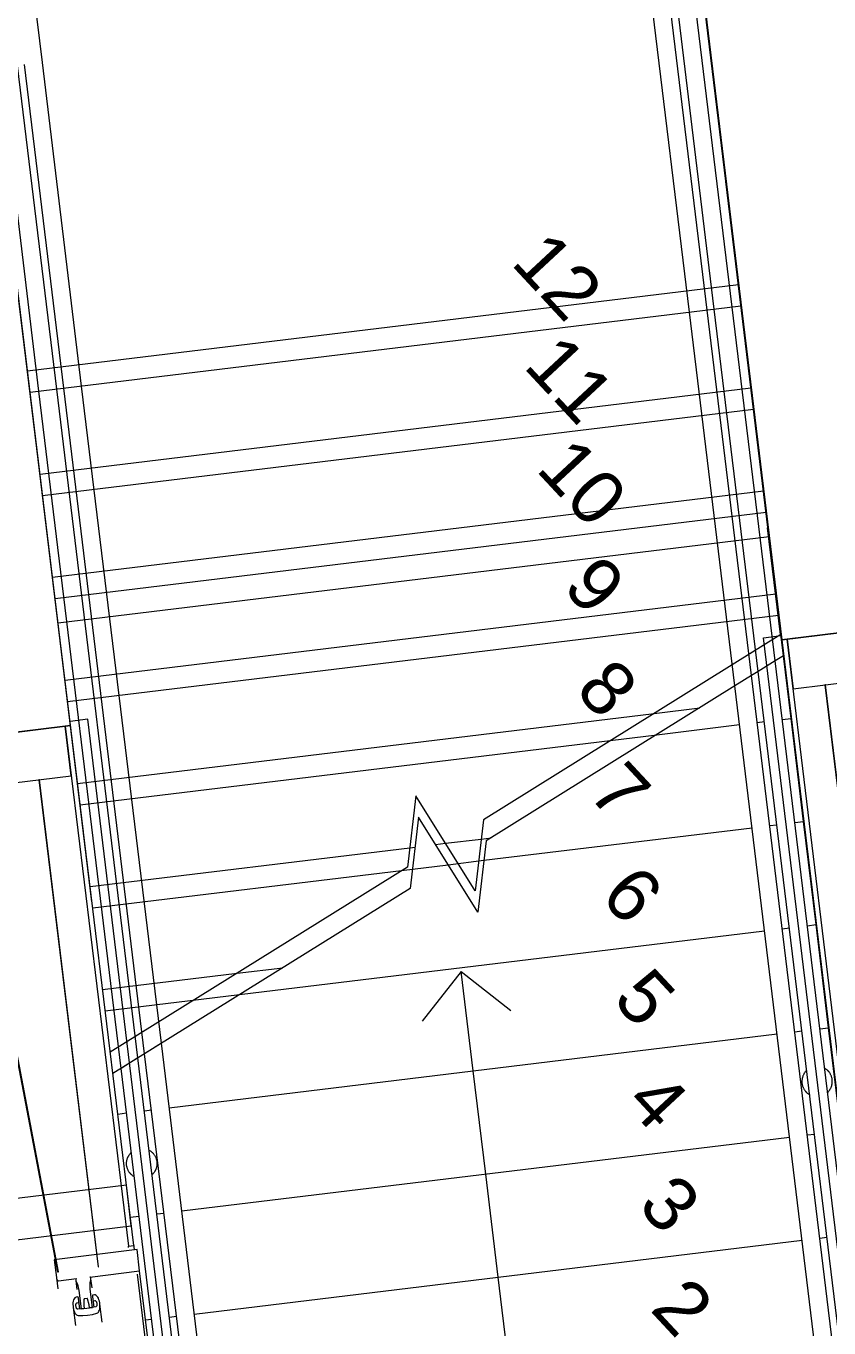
# Model space of a CAD drawing. Header units: metres. Extents: x 400403 to 400526, y 4543947 to 4544120.
# Drawn here: x 400459.057 to 400461.299, y 4544060.627 to 4544064.262 of the extents above; entities that cross this region are included whole.
import ezdxf

# ---------------------------------------------------------------- set-up
doc = ezdxf.new("R2010")
doc.units = ezdxf.units.M
doc.linetypes.add('Dash', pattern=[0.6, 0.3, -0.3])
for name, color, linetype, lineweight in [('A-FLORIDM', 7, 'Continuous', 5), ('A-FLORSTM', 7, 'Continuous', 5), ('A-SECTMBM', 7, 'Continuous', 5), ('A_HANDRAIL', 7, 'Continuous', 5), ('A_PROJECTION', 7, 'Continuous', 5), ('A_STAIR', 7, 'Continuous', 15), ('A_WALL', 7, 'Continuous', 15), ('G-PLANOTM', 7, 'Continuous', 13)]:
    doc.layers.add(name, color=color, linetype=linetype, lineweight=lineweight)
doc.layers.add('A_AREA', color=4, linetype='Dash', lineweight=60, true_color=0x00ffff)
doc.layers.add('A_RC', color=7, linetype='Continuous', lineweight=15, true_color=0x007f00)
doc.styles.add('Arial', font='Arial.ttf', dxfattribs={"height": 0.15})

# ---------------------------------------------------------------- blocks, each defined once
blk = doc.blocks.new('Railing - Baluster-2368251-PERON KAT _1_10 _-3_21_ KOTU TUĞLA DUVAR PLANI - 1_2')
at = {"layer": 'A_HANDRAIL', "color": 9, "true_color": 0xc0c0c0, "flags": 128}
for points in [[(-0.0254, 0.0341), (-0.0267, 0.033), (-0.028, 0.032), (-0.0293, 0.0308), (-0.0305, 0.0296), (-0.0316, 0.0284), (-0.0328, 0.0271), (-0.0338, 0.0257), (-0.0348, 0.0244), (-0.0358, 0.023), (-0.0367, 0.0215), (-0.0375, 0.02), (-0.0383, 0.0185), (-0.039, 0.017), (-0.0396, 0.0154), (-0.0402, 0.0138), (-0.0407, 0.0122), (-0.0412, 0.0105), (-0.0416, 0.0089), (-0.0419, 0.0072), (-0.0421, 0.0055), (-0.0423, 0.0039), (-0.0424, 0.0022), (-0.0425, 0.0005), (-0.0425, -0.0012), (-0.0424, -0.0029), (-0.0422, -0.0046), (-0.042, -0.0063), (-0.0417, -0.008), (-0.0414, -0.0097), (-0.041, -0.0113), (-0.0405, -0.0129), (-0.0399, -0.0145), (-0.0393, -0.0161), (-0.0386, -0.0177), (-0.0379, -0.0192), (-0.0371, -0.0207), (-0.0362, -0.0222), (-0.0353, -0.0236), (-0.0344, -0.025), (-0.0333, -0.0264), (-0.0323, -0.0277), (-0.0311, -0.0289), (-0.0299, -0.0302), (-0.0287, -0.0313), (-0.0274, -0.0325), (-0.0261, -0.0335), (-0.025, -0.0344)], [(0.0254, -0.0341), (0.0267, -0.033), (0.028, -0.032), (0.0293, -0.0308), (0.0305, -0.0296), (0.0316, -0.0284), (0.0328, -0.0271), (0.0338, -0.0257), (0.0348, -0.0244), (0.0358, -0.023), (0.0367, -0.0215), (0.0375, -0.02), (0.0383, -0.0185), (0.039, -0.017), (0.0396, -0.0154), (0.0402, -0.0138), (0.0407, -0.0122), (0.0412, -0.0105), (0.0416, -0.0089), (0.0419, -0.0072), (0.0421, -0.0055), (0.0423, -0.0039), (0.0424, -0.0022), (0.0425, -0.0005), (0.0425, 0.0012), (0.0424, 0.0029), (0.0422, 0.0046), (0.042, 0.0063), (0.0417, 0.008), (0.0414, 0.0097), (0.041, 0.0113), (0.0405, 0.0129), (0.0399, 0.0145), (0.0393, 0.0161), (0.0386, 0.0177), (0.0379, 0.0192), (0.0371, 0.0207), (0.0362, 0.0222), (0.0353, 0.0236), (0.0344, 0.025), (0.0333, 0.0264), (0.0323, 0.0277), (0.0311, 0.0289), (0.0299, 0.0302), (0.0287, 0.0313), (0.0274, 0.0325), (0.0261, 0.0335), (0.025, 0.0344)]]:
    blk.add_lwpolyline(points, dxfattribs=at)
at = {"layer": 'A_HANDRAIL', "color": 9, "true_color": 0xc0c0c0}
for start, end in [(139.6378, 150), (127.2319, 129.319), (50.681, 52.7681), (30, 40.3622), (210, 220.3622), (230.681, 232.7681), (307.2319, 309.319), (319.6378, 330)]:
    blk.add_arc((0, 0), 0.0425, start, end, dxfattribs=at)
blk = doc.blocks.new('Railing - Railing-2368234-PERON KAT _1_10 _-3_21_ KOTU TUĞLA DUVAR PLANI - 1_2')
at = {"layer": 'A_HANDRAIL', "color": 9, "true_color": 0xc0c0c0}
for p, q in [((64.457, 26.5914), (64.4465, 26.5373)), ((66.2061, 25.3206), (64.457, 26.5914)), ((66.1767, 25.2802), (64.4465, 26.5373))]:
    blk.add_line(p, q, dxfattribs=at)
at = {"layer": 'A_PROJECTION', "color": 9, "true_color": 0xc0c0c0}
for p, q in [((63.6253, 27.1957), (62.8891, 27.7305)), ((63.5959, 27.1552), (62.8597, 27.6901)), ((64.457, 26.5914), (63.6253, 27.1957)), ((64.4465, 26.5373), (63.5959, 27.1552))]:
    blk.add_line(p, q, dxfattribs=at)
at = {"rotation": 233.9999999999998}
blk.add_blockref('Railing - Baluster-2368251-PERON KAT _1_10 _-3_21_ KOTU TUĞLA DUVAR PLANI - 1_2', (65.4114, 25.9536), dxfattribs=at)
blk = doc.blocks.new('Railing - Railing-2368238-PERON KAT _1_10 _-3_21_ KOTU TUĞLA DUVAR PLANI - 1_2')
at = {"layer": 'A_HANDRAIL', "color": 9, "true_color": 0xc0c0c0}
for p, q in [((64.0864, 24.6852), (64.0759, 24.631)), ((65.1716, 23.8968), (64.0864, 24.6852)), ((65.1422, 23.8563), (64.0759, 24.631))]:
    blk.add_line(p, q, dxfattribs=at)
at = {"layer": 'A_PROJECTION', "color": 9, "true_color": 0xc0c0c0}
for p, q in [((61.8546, 26.3067), (59.0392, 28.3522)), ((62.5908, 25.7718), (61.8546, 26.3067)), ((62.5614, 25.7313), (61.8252, 26.2662)), ((64.0864, 24.6852), (62.5908, 25.7718)), ((64.0759, 24.631), (62.5614, 25.7313))]:
    blk.add_line(p, q, dxfattribs=at)
at = {"extrusion": (0, 0, -1), "zscale": -1, "rotation": 126.0000000000003}
blk.add_blockref('Railing - Baluster-2368251-PERON KAT _1_10 _-3_21_ KOTU TUĞLA DUVAR PLANI - 1_2', (-64.2946, 24.4165), dxfattribs=at)
blk = doc.blocks.new('Top Rail Type - Top Rail_Internal_-V4-PERON KAT _1_10 _-3_21_ KOTU TUĞLA DUVAR PLANI - 1_2')
at = {"layer": 'A_HANDRAIL', "color": 9, "true_color": 0xc0c0c0}
for p, q in [((64.4717, 26.6672), (64.4612, 26.6131)), ((66.2472, 25.3773), (64.4717, 26.6672)), ((66.2178, 25.3368), (64.4612, 26.6131))]:
    blk.add_line(p, q, dxfattribs=at)
at = {"layer": 'A_PROJECTION', "color": 9, "true_color": 0xc0c0c0}
for p, q in [((63.6665, 27.2523), (62.9303, 27.7872)), ((63.6371, 27.2118), (62.9009, 27.7467)), ((64.4717, 26.6672), (63.6665, 27.2523)), ((64.4612, 26.6131), (63.6371, 27.2118))]:
    blk.add_line(p, q, dxfattribs=at)
blk = doc.blocks.new('Top Rail Type - Top Rail_Internal_-V5-PERON KAT _1_10 _-3_21_ KOTU TUĞLA DUVAR PLANI - 1_2')
at = {"layer": 'A_HANDRAIL', "color": 9, "true_color": 0xc0c0c0}
for p, q in [((64.0717, 24.6093), (64.0612, 24.5552)), ((65.1304, 23.8401), (64.0717, 24.6093)), ((65.1011, 23.7997), (64.0612, 24.5552))]:
    blk.add_line(p, q, dxfattribs=at)
at = {"layer": 'A_PROJECTION', "color": 9, "true_color": 0xc0c0c0}
for p, q in [((62.5497, 25.7152), (61.8135, 26.25)), ((62.5203, 25.6747), (61.7841, 26.2096)), ((64.0717, 24.6093), (62.5497, 25.7152)), ((64.0612, 24.5552), (62.5203, 25.6747))]:
    blk.add_line(p, q, dxfattribs=at)
blk = doc.blocks.new('D1010-30_Escalator - H_6120-V17-PERON KAT _1_10 _-3_21_ KOTU TUĞLA DUVAR PLANI - 1_2')
at = {"layer": 'G-PLANOTM'}
for p, q in [((-1.16, -8.5651), (-1.16, -3.5551)), ((-1.16, -3.5551), (-1.11, -3.5551))]:
    blk.add_line(p, q, dxfattribs=at)
blk = doc.blocks.new('D1010-30_Escalator - H_6120-V18-PERON KAT _1_10 _-3_21_ KOTU TUĞLA DUVAR PLANI - 1_2')
at = {"layer": 'G-PLANOTM', "lineweight": 15}
for p, q in [((0.51, -3.5666), (0.51, -1.6946)), ((0.495, -3.5666), (0.2, -3.5666)), ((0.2, -3.5666), (0.51, -3.5666)), ((0.495, -3.5666), (0.495, -5.0293)), ((0.51, -3.5666), (0.495, -3.5666)), ((0.495, -3.7065), (0.495, -3.5666)), ((0.51, -5.0293), (0.51, -3.5666)), ((0.1974, -3.7065), (0.2896, -5.0766)), ((0.2, -3.7065), (0.495, -3.7065)), ((0.2929, -5.0766), (0.2007, -3.7065)), ((0.4055, -3.7065), (0.4039, -3.7065)), ((0.4039, -3.7065), (0.4039, -5.0766)), ((0.4055, -5.0766), (0.4055, -3.7065)), ((0.51, -4.8595), (-1.11, -4.8595)), ((0.51, -4.9741), (0.51, -4.8595)), ((-1.11, -4.9741), (0.51, -4.9741)), ((0.5179, -5.0416), (0.2849, -5.0416)), ((0.2849, -5.0416), (0.2849, -5.0916)), ((0.495, -5.0293), (0.51, -5.0293)), ((0.5179, -5.1016), (0.5179, -5.0416)), ((0.2896, -5.0766), (0.2929, -5.0766)), ((0.4039, -5.0766), (0.4055, -5.0766)), ((0.2899, -5.1016), (0.3402, -5.1016)), ((0.3778, -5.1016), (0.5179, -5.1016)), ((0.3375, -5.1526), (0.3336, -5.1526)), ((0.3394, -5.1647), (0.3394, -5.1565)), ((0.343, -5.1356), (0.343, -5.1866)), ((0.3538, -5.1616), (0.3512, -5.1786)), ((0.3635, -5.1606), (0.3545, -5.1606)), ((0.3667, -5.1786), (0.3641, -5.1616)), ((0.375, -5.1866), (0.375, -5.1356)), ((0.3785, -5.1565), (0.3785, -5.1647)), ((0.3844, -5.1526), (0.3805, -5.1526)), ((0.3215, -5.1768), (0.3215, -5.1804)), ((0.334, -5.1686), (0.3375, -5.1686)), ((0.3512, -5.1866), (0.334, -5.1866)), ((0.343, -5.1866), (0.375, -5.1866)), ((0.3512, -5.1786), (0.3512, -5.1866)), ((0.3667, -5.1866), (0.3667, -5.1786)), ((0.384, -5.1866), (0.3667, -5.1866)), ((0.3805, -5.1686), (0.384, -5.1686)), ((0.3965, -5.1804), (0.3965, -5.1768))]:
    blk.add_line(p, q, dxfattribs=at)
at = {"layer": 'G-PLANOTM'}
for p, q in [((0.56, -3.5551), (0.51, -3.5551)), ((0.56, -8.5651), (0.56, -3.5551)), ((0.495, -5.0329), (0.495, -5.0293)), ((0.51, -5.0293), (0.51, -5.0329)), ((0.51, -5.0329), (0.51, -5.0416)), ((0.2849, -5.0916), (0.2849, -5.1232)), ((0.3377, -5.1066), (0.3377, -5.1321)), ((0.3803, -5.1321), (0.3803, -5.1066)), ((0.51, -5.1098), (0.51, -8.5251)), ((0.5179, -5.2845), (0.5179, -5.1016)), ((0.3215, -5.1804), (0.3215, -5.2308)), ((0.3394, -5.1866), (0.3394, -5.1647)), ((0.3785, -5.1647), (0.3785, -5.1866)), ((0.3965, -5.2308), (0.3965, -5.1804))]:
    blk.add_line(p, q, dxfattribs=at)
at = {"layer": 'G-PLANOTM', "lineweight": 15, "flags": 128}
for points in [[(0.2849, -5.0916), (0.285, -5.0936), (0.2853, -5.0954), (0.2858, -5.0972), (0.2864, -5.0987), (0.2871, -5.0999), (0.288, -5.1009), (0.2889, -5.1014), (0.2899, -5.1016)], [(0.3402, -5.1016), (0.3397, -5.1017), (0.3393, -5.102), (0.3388, -5.1025), (0.3384, -5.1031), (0.3381, -5.1038), (0.3379, -5.1047), (0.3378, -5.1056), (0.3377, -5.1066)], [(0.3377, -5.1066), (0.3378, -5.1078), (0.338, -5.1089), (0.3383, -5.1098)], [(0.3383, -5.1098), (0.3409, -5.1176), (0.3425, -5.1264), (0.343, -5.1356)], [(0.375, -5.1356), (0.3756, -5.1264), (0.3771, -5.1176), (0.3797, -5.1098)], [(0.3803, -5.1066), (0.3803, -5.1056), (0.3801, -5.1047), (0.3799, -5.1038), (0.3796, -5.1031), (0.3792, -5.1025), (0.3788, -5.102), (0.3783, -5.1017), (0.3778, -5.1016)], [(0.3797, -5.1098), (0.38, -5.1089), (0.3802, -5.1078), (0.3803, -5.1066)], [(0.3336, -5.1526), (0.3312, -5.1531), (0.329, -5.1545), (0.3269, -5.1567), (0.325, -5.1597), (0.3235, -5.1634), (0.3224, -5.1676), (0.3217, -5.1721), (0.3215, -5.1768)], [(0.3394, -5.1565), (0.3394, -5.1557), (0.3393, -5.155), (0.3391, -5.1543), (0.3389, -5.1538), (0.3386, -5.1533), (0.3383, -5.1529), (0.3379, -5.1527), (0.3375, -5.1526)], [(0.3545, -5.1606), (0.3544, -5.1606), (0.3542, -5.1607), (0.3541, -5.1608), (0.354, -5.161), (0.354, -5.1611), (0.3539, -5.1613), (0.3538, -5.1616)], [(0.3641, -5.1616), (0.3641, -5.1613), (0.364, -5.1611), (0.3639, -5.161), (0.3638, -5.1608), (0.3637, -5.1607), (0.3636, -5.1606), (0.3635, -5.1606)], [(0.3805, -5.1526), (0.3801, -5.1527), (0.3797, -5.1529), (0.3794, -5.1533), (0.3791, -5.1538), (0.3788, -5.1543), (0.3787, -5.155), (0.3786, -5.1557), (0.3785, -5.1565)], [(0.3965, -5.1768), (0.3963, -5.1721), (0.3956, -5.1676), (0.3944, -5.1634), (0.3929, -5.1597), (0.3911, -5.1567), (0.389, -5.1545), (0.3867, -5.1531), (0.3844, -5.1526)], [(0.3215, -5.1804), (0.3217, -5.1848), (0.3223, -5.189), (0.3233, -5.193), (0.3246, -5.1966), (0.3263, -5.1995), (0.3282, -5.2019), (0.3302, -5.2035), (0.3324, -5.2043)], [(0.3295, -5.1776), (0.3296, -5.1759), (0.3298, -5.1742), (0.3302, -5.1726), (0.3308, -5.1713), (0.3315, -5.1701), (0.3323, -5.1693), (0.3331, -5.1688), (0.334, -5.1686)], [(0.334, -5.1866), (0.3331, -5.1864), (0.3323, -5.1859), (0.3315, -5.1851), (0.3308, -5.184), (0.3302, -5.1826), (0.3298, -5.1811), (0.3296, -5.1794), (0.3295, -5.1776)], [(0.3375, -5.1686), (0.3379, -5.1685), (0.3382, -5.1683), (0.3386, -5.168), (0.3389, -5.1675), (0.3391, -5.1669), (0.3393, -5.1662), (0.3394, -5.1655), (0.3394, -5.1647)], [(0.3785, -5.1647), (0.3786, -5.1655), (0.3787, -5.1662), (0.3788, -5.1669), (0.3791, -5.1675), (0.3794, -5.168), (0.3797, -5.1683), (0.3801, -5.1685), (0.3805, -5.1686)], [(0.384, -5.1686), (0.3849, -5.1688), (0.3857, -5.1693), (0.3865, -5.1701), (0.3872, -5.1713), (0.3877, -5.1726), (0.3881, -5.1742), (0.3884, -5.1759), (0.3885, -5.1776)], [(0.3885, -5.1776), (0.3884, -5.1794), (0.3881, -5.1811), (0.3877, -5.1826), (0.3872, -5.184), (0.3865, -5.1851), (0.3857, -5.1859), (0.3849, -5.1864), (0.384, -5.1866)], [(0.3855, -5.2043), (0.3877, -5.2035), (0.3898, -5.2019), (0.3917, -5.1995), (0.3933, -5.1966), (0.3947, -5.193), (0.3957, -5.189), (0.3963, -5.1848), (0.3965, -5.1804)], [(0.3324, -5.2043), (0.3457, -5.206), (0.359, -5.2066)], [(0.359, -5.2066), (0.3723, -5.206), (0.3855, -5.2043)]]:
    blk.add_lwpolyline(points, dxfattribs=at)
blk = doc.blocks.new('M09-PRT-S24-ZZ-M3-ARC-01_rvt-1-PERON KAT _1_10 _-3_21_ KOTU TUĞLA DUVAR PLANI - 1_2')
at = {"layer": 'A-SECTMBM', "color": 9, "true_color": 0xc0c0c0}
for p, q in [((63.4465, 27.443), (62.7103, 27.9779)), ((64.477, 26.6943), (63.4465, 27.443)), ((62.5056, 25.6545), (63.6812, 27.2725)), ((62.5056, 25.6545), (63.6812, 27.2725)), ((62.7402, 25.484), (63.9158, 27.1021)), ((62.7402, 25.484), (63.9158, 27.1021)), ((62.9748, 25.3136), (64.1504, 26.9316)), ((62.9748, 25.3136), (64.1504, 26.9316)), ((63.2094, 25.1431), (64.385, 26.7611)), ((63.2094, 25.1431), (64.385, 26.7611)), ((63.4441, 24.9727), (64.3974, 26.2848)), ((63.4441, 24.9727), (64.3974, 26.2848)), ((63.6649, 24.8122), (62.271, 25.8249)), ((64.2665, 25.6112), (64.3255, 25.6925)), ((64.2665, 25.6112), (64.3255, 25.6925)), ((63.6787, 24.8022), (64.2074, 25.5299)), ((63.6787, 24.8022), (64.2074, 25.5299)), ((63.9133, 24.6317), (64.1355, 24.9376)), ((63.9133, 24.6317), (64.1355, 24.9376))]:
    blk.add_line(p, q, dxfattribs=at)
at = {"layer": 'A_AREA', "lineweight": 25}
blk.add_line((64.4285, 26.7296), (64.0665, 26.9925), dxfattribs=at)
at = {"layer": 'A_STAIR', "color": 9, "lineweight": 5, "true_color": 0xc0c0c0}
for p, q in [((64.477, 26.6943), (64.4717, 26.6672)), ((64.6196, 26.5907), (64.477, 26.6943)), ((64.4612, 26.6131), (64.457, 26.5914)), ((64.6049, 26.5705), (64.6196, 26.5907)), ((64.6049, 26.5705), (64.6196, 26.5907)), ((64.8542, 26.4202), (64.6196, 26.5907)), ((64.4465, 26.5373), (64.2903, 25.7339)), ((64.5638, 26.5138), (64.5755, 26.53)), ((64.5638, 26.5138), (64.5755, 26.53)), ((64.3974, 26.2848), (64.5344, 26.4734)), ((64.3974, 26.2848), (64.5344, 26.4734)), ((64.8395, 26.4), (64.8542, 26.4202)), ((64.8395, 26.4), (64.8542, 26.4202)), ((65.0889, 26.2498), (64.8542, 26.4202)), ((64.7984, 26.3434), (64.8102, 26.3596)), ((64.7984, 26.3434), (64.8102, 26.3596)), ((64.3255, 25.6925), (64.769, 26.3029)), ((64.3255, 25.6925), (64.769, 26.3029)), ((65.0742, 26.2295), (65.0889, 26.2498)), ((65.0742, 26.2295), (65.0889, 26.2498)), ((65.3235, 26.0793), (65.0889, 26.2498)), ((65.033, 26.1729), (65.0448, 26.1891)), ((65.033, 26.1729), (65.0448, 26.1891)), ((64.1355, 24.9376), (65.0036, 26.1325)), ((64.1355, 24.9376), (65.0036, 26.1325)), ((65.3088, 26.0591), (65.3235, 26.0793)), ((65.3088, 26.0591), (65.3235, 26.0793)), ((65.5581, 25.9089), (65.3235, 26.0793)), ((65.2676, 26.0025), (65.2794, 26.0186)), ((65.2676, 26.0025), (65.2794, 26.0186)), ((64.2331, 24.5786), (65.2382, 25.962)), ((64.2331, 24.5786), (65.2382, 25.962)), ((65.5022, 25.832), (65.514, 25.8482)), ((65.5022, 25.832), (65.514, 25.8482)), ((64.4677, 24.4081), (65.4729, 25.7916)), ((64.4677, 24.4081), (65.4729, 25.7916)), ((64.2903, 25.7339), (64.4198, 25.5814)), ((65.7369, 25.6615), (65.7486, 25.6777)), ((65.7369, 25.6615), (65.7486, 25.6777)), ((64.1131, 25.641), (64.2426, 25.4885)), ((64.4198, 25.5814), (64.1131, 25.641)), ((64.2074, 25.5299), (64.2665, 25.6112)), ((64.2074, 25.5299), (64.2665, 25.6112)), ((64.7024, 24.2377), (65.7075, 25.6211)), ((64.7024, 24.2377), (65.7075, 25.6211)), ((64.2426, 25.4885), (64.0559, 24.5281)), ((64.192, 24.522), (64.2037, 24.5381)), ((64.192, 24.522), (64.2037, 24.5381)), ((64.1479, 24.4613), (64.1626, 24.4815)), ((64.1479, 24.4613), (64.1626, 24.4815)), ((64.4266, 24.3515), (64.4384, 24.3677)), ((64.4266, 24.3515), (64.4384, 24.3677)), ((64.3825, 24.2908), (64.3972, 24.3111)), ((64.3825, 24.2908), (64.3972, 24.3111)), ((64.6612, 24.181), (64.673, 24.1972)), ((64.6612, 24.181), (64.673, 24.1972)), ((64.6218, 24.1268), (64.6318, 24.1406)), ((64.6218, 24.1268), (64.6318, 24.1406))]:
    blk.add_line(p, q, dxfattribs=at)
at = {"layer": 'A_WALL', "lineweight": 18}
for p, q in [((62.9265, 27.8214), (64.4409, 26.7211)), ((64.4409, 26.7211), (64.6231, 26.9719)), ((64.6231, 26.9719), (64.4498, 26.7332)), ((64.5629, 26.651), (64.7363, 26.8896)), ((64.4498, 26.7332), (64.4409, 26.7211)), ((64.4409, 26.7211), (65.6243, 25.8613)), ((64.4498, 26.7332), (64.5629, 26.651)), ((65.6331, 25.8735), (64.4498, 26.7332)), ((64.6165, 26.7247), (64.6156, 26.7234)), ((64.6156, 26.7234), (65.724, 25.9181)), ((65.7249, 25.9194), (64.6165, 26.7247))]:
    blk.add_line(p, q, dxfattribs=at)
at = {"lineweight": 15, "rotation": 53.99999999999949}
for name, p in [('D1010-30_Escalator - H_6120-V17-PERON KAT _1_10 _-3_21_ KOTU TUĞLA DUVAR PLANI - 1_2', (62.2079, 29.7155)), ('D1010-30_Escalator - H_6120-V18-PERON KAT _1_10 _-3_21_ KOTU TUĞLA DUVAR PLANI - 1_2', (60.0786, 26.7874))]:
    blk.add_blockref(name, p, dxfattribs=at)
at = {"lineweight": 15}
for name in ['Top Rail Type - Top Rail_Internal_-V4-PERON KAT _1_10 _-3_21_ KOTU TUĞLA DUVAR PLANI - 1_2', 'Railing - Railing-2368234-PERON KAT _1_10 _-3_21_ KOTU TUĞLA DUVAR PLANI - 1_2', 'Railing - Railing-2368238-PERON KAT _1_10 _-3_21_ KOTU TUĞLA DUVAR PLANI - 1_2', 'Top Rail Type - Top Rail_Internal_-V5-PERON KAT _1_10 _-3_21_ KOTU TUĞLA DUVAR PLANI - 1_2']:
    blk.add_blockref(name, (0, 0), dxfattribs=at)
blk = doc.blocks.new('A4020_SUB_STR_FND_500_8 - A4020_SUB_STR_FND_500_8-820028-PERON KAT _1_10 _-3_21_ KOTU TUĞLA DUVAR PLANI - 1_2')
at = {"layer": 'A_RC', "color": 7}
blk.add_line((64.2069, 26.8911), (63.0311, 25.2727), dxfattribs=at)
blk = doc.blocks.new('M09-PRT-S24-ZZ-M3-STR-01_rvt-1-PERON KAT _1_10 _-3_21_ KOTU TUĞLA DUVAR PLANI - 1_2')
at = {"layer": 'A-SECTMBM', "color": 9, "true_color": 0xc0c0c0}
for p, q in [((63.3976, 27.4785), (62.6618, 28.0131)), ((64.4285, 26.7296), (63.398, 27.4782)), ((62.4571, 25.6898), (63.6326, 27.3078)), ((62.4571, 25.6898), (63.6326, 27.3078)), ((62.6917, 25.5193), (63.8672, 27.1373)), ((62.6917, 25.5193), (63.8672, 27.1373)), ((62.9263, 25.3488), (64.1019, 26.9669)), ((62.9263, 25.3488), (64.1019, 26.9669)), ((63.1609, 25.1784), (64.3365, 26.7964)), ((63.1609, 25.1784), (64.3365, 26.7964)), ((63.3955, 25.0079), (64.3488, 26.3201)), ((63.3955, 25.0079), (64.3488, 26.3201)), ((63.5059, 24.9277), (62.2224, 25.8602)), ((64.2179, 25.6465), (64.277, 25.7277)), ((64.2179, 25.6465), (64.277, 25.7277)), ((63.6301, 24.8375), (64.1589, 25.5652)), ((63.6301, 24.8375), (64.1589, 25.5652)), ((63.8647, 24.667), (64.087, 24.9729)), ((63.8647, 24.667), (64.087, 24.9729))]:
    blk.add_line(p, q, dxfattribs=at)
at = {"layer": 'A_STAIR', "color": 9, "lineweight": 5, "true_color": 0xc0c0c0}
for p, q in [((64.4285, 26.7296), (64.2418, 25.7692)), ((64.477, 26.6943), (64.4285, 26.7296)), ((64.3488, 26.3201), (64.4245, 26.4242)), ((64.3488, 26.3201), (64.4245, 26.4242)), ((64.2418, 25.7692), (64.3713, 25.6167)), ((64.277, 25.7277), (64.2935, 25.7506)), ((64.277, 25.7277), (64.2935, 25.7506)), ((64.0645, 25.6763), (64.1941, 25.5238)), ((64.3713, 25.6167), (64.0645, 25.6763)), ((64.2015, 25.6238), (64.2179, 25.6465)), ((64.2015, 25.6238), (64.2179, 25.6465)), ((64.1589, 25.5652), (64.1674, 25.577)), ((64.1589, 25.5652), (64.1674, 25.577)), ((64.1941, 25.5238), (64.0074, 24.5634)), ((64.087, 24.9729), (64.1626, 25.077)), ((64.087, 24.9729), (64.1626, 25.077))]:
    blk.add_line(p, q, dxfattribs=at)
at = {"lineweight": 15}
blk.add_blockref('A4020_SUB_STR_FND_500_8 - A4020_SUB_STR_FND_500_8-820028-PERON KAT _1_10 _-3_21_ KOTU TUĞLA DUVAR PLANI - 1_2', (0, 0), dxfattribs=at)
blk = doc.blocks.new('Railing - Baluster-V1-PERON KAT _1_10 _-3_21_ KOTU TUĞLA DUVAR PLANI - 2_2')
at = {"layer": 'A_HANDRAIL', "color": 9, "lineweight": 5, "true_color": 0xc0c0c0, "flags": 128}
for points in [[(-0.0254, 0.0341), (-0.0267, 0.033), (-0.028, 0.032), (-0.0293, 0.0308), (-0.0305, 0.0296), (-0.0316, 0.0284), (-0.0328, 0.0271), (-0.0338, 0.0257), (-0.0348, 0.0244), (-0.0358, 0.023), (-0.0367, 0.0215), (-0.0375, 0.02), (-0.0383, 0.0185), (-0.039, 0.017), (-0.0396, 0.0154), (-0.0402, 0.0138), (-0.0407, 0.0122), (-0.0412, 0.0105), (-0.0416, 0.0089), (-0.0419, 0.0072), (-0.0421, 0.0055), (-0.0423, 0.0039), (-0.0424, 0.0022), (-0.0425, 0.0005), (-0.0425, -0.0012), (-0.0424, -0.0029), (-0.0422, -0.0046), (-0.042, -0.0063), (-0.0417, -0.008), (-0.0414, -0.0097), (-0.041, -0.0113), (-0.0405, -0.0129), (-0.0399, -0.0145), (-0.0393, -0.0161), (-0.0386, -0.0177), (-0.0379, -0.0192), (-0.0371, -0.0207), (-0.0362, -0.0222), (-0.0353, -0.0236), (-0.0344, -0.025), (-0.0333, -0.0264), (-0.0323, -0.0277), (-0.0311, -0.0289), (-0.0299, -0.0302), (-0.0287, -0.0313), (-0.0274, -0.0325), (-0.0261, -0.0335), (-0.025, -0.0344)], [(0.0254, -0.0341), (0.0267, -0.033), (0.028, -0.032), (0.0293, -0.0308), (0.0305, -0.0296), (0.0316, -0.0284), (0.0328, -0.0271), (0.0338, -0.0257), (0.0348, -0.0244), (0.0358, -0.023), (0.0367, -0.0215), (0.0375, -0.02), (0.0383, -0.0185), (0.039, -0.017), (0.0396, -0.0154), (0.0402, -0.0138), (0.0407, -0.0122), (0.0412, -0.0105), (0.0416, -0.0089), (0.0419, -0.0072), (0.0421, -0.0055), (0.0423, -0.0039), (0.0424, -0.0022), (0.0425, -0.0005), (0.0425, 0.0012), (0.0424, 0.0029), (0.0422, 0.0046), (0.042, 0.0063), (0.0417, 0.008), (0.0414, 0.0097), (0.041, 0.0113), (0.0405, 0.0129), (0.0399, 0.0145), (0.0393, 0.0161), (0.0386, 0.0177), (0.0379, 0.0192), (0.0371, 0.0207), (0.0362, 0.0222), (0.0353, 0.0236), (0.0344, 0.025), (0.0333, 0.0264), (0.0323, 0.0277), (0.0311, 0.0289), (0.0299, 0.0302), (0.0287, 0.0313), (0.0274, 0.0325), (0.0261, 0.0335), (0.025, 0.0344)]]:
    blk.add_lwpolyline(points, dxfattribs=at)
at = {"layer": 'A_HANDRAIL', "color": 9, "lineweight": 5, "true_color": 0xc0c0c0}
for start, end in [(139.6378, 150), (127.2319, 128.9412), (50.681, 52.7681), (30, 40.3622), (210, 220.3622), (230.681, 232.7681), (307.2319, 309.319), (319.6378, 330)]:
    blk.add_arc((0, 0), 0.0425, start, end, dxfattribs=at)
blk = doc.blocks.new('Railing - Railing-2368234-PERON KAT _1_10 _-3_21_ KOTU TUĞLA DUVAR PLANI - 2_2')
at = {"layer": 'A_HANDRAIL', "color": 9, "lineweight": 5, "true_color": 0xc0c0c0}
for p, q in [((64.457, 26.5914), (64.4465, 26.5373)), ((66.2061, 25.3206), (64.457, 26.5914)), ((66.1767, 25.2802), (64.4465, 26.5373))]:
    blk.add_line(p, q, dxfattribs=at)
at = {"layer": 'A_PROJECTION', "color": 9, "true_color": 0xc0c0c0}
for p, q in [((63.6253, 27.1957), (62.8891, 27.7305)), ((63.5959, 27.1552), (62.8597, 27.6901)), ((64.457, 26.5914), (63.6253, 27.1957)), ((64.4465, 26.5373), (63.5959, 27.1552))]:
    blk.add_line(p, q, dxfattribs=at)
at = {"rotation": 233.9999999999998}
blk.add_blockref('Railing - Baluster-V1-PERON KAT _1_10 _-3_21_ KOTU TUĞLA DUVAR PLANI - 2_2', (65.4114, 25.9536), dxfattribs=at)
blk = doc.blocks.new('Railing - Baluster-2368251-PERON KAT _1_10 _-3_21_ KOTU TUĞLA DUVAR PLANI - 2_2')
at = {"layer": 'A_HANDRAIL', "color": 9, "lineweight": 5, "true_color": 0xc0c0c0, "flags": 128}
for points in [[(-0.0254, 0.0341), (-0.0267, 0.033), (-0.028, 0.032), (-0.0293, 0.0308), (-0.0305, 0.0296), (-0.0316, 0.0284), (-0.0328, 0.0271), (-0.0338, 0.0257), (-0.0348, 0.0244), (-0.0358, 0.023), (-0.0367, 0.0215), (-0.0375, 0.02), (-0.0383, 0.0185), (-0.039, 0.017), (-0.0396, 0.0154), (-0.0402, 0.0138), (-0.0407, 0.0122), (-0.0412, 0.0105), (-0.0416, 0.0089), (-0.0419, 0.0072), (-0.0421, 0.0055), (-0.0423, 0.0039), (-0.0424, 0.0022), (-0.0425, 0.0005), (-0.0425, -0.0012), (-0.0424, -0.0029), (-0.0422, -0.0046), (-0.042, -0.0063), (-0.0417, -0.008), (-0.0414, -0.0097), (-0.041, -0.0113), (-0.0405, -0.0129), (-0.0399, -0.0145), (-0.0393, -0.0161), (-0.0386, -0.0177), (-0.0379, -0.0192), (-0.0371, -0.0207), (-0.0362, -0.0222), (-0.0353, -0.0236), (-0.0344, -0.025), (-0.0333, -0.0264), (-0.0323, -0.0277), (-0.0311, -0.0289), (-0.0299, -0.0302), (-0.0287, -0.0313), (-0.0274, -0.0325), (-0.0261, -0.0335), (-0.025, -0.0344)], [(0.0254, -0.0341), (0.0267, -0.033), (0.028, -0.032), (0.0293, -0.0308), (0.0305, -0.0296), (0.0316, -0.0284), (0.0328, -0.0271), (0.0338, -0.0257), (0.0348, -0.0244), (0.0358, -0.023), (0.0367, -0.0215), (0.0375, -0.02), (0.0383, -0.0185), (0.039, -0.017), (0.0396, -0.0154), (0.0402, -0.0138), (0.0407, -0.0122), (0.0412, -0.0105), (0.0416, -0.0089), (0.0419, -0.0072), (0.0421, -0.0055), (0.0423, -0.0039), (0.0424, -0.0022), (0.0425, -0.0005), (0.0425, 0.0012), (0.0424, 0.0029), (0.0422, 0.0046), (0.042, 0.0063), (0.0417, 0.008), (0.0414, 0.0097), (0.041, 0.0113), (0.0405, 0.0129), (0.0399, 0.0145), (0.0393, 0.0161), (0.0386, 0.0177), (0.0379, 0.0192), (0.0371, 0.0207), (0.0362, 0.0222), (0.0353, 0.0236), (0.0344, 0.025), (0.0333, 0.0264), (0.0323, 0.0277), (0.0311, 0.0289), (0.0299, 0.0302), (0.0287, 0.0313), (0.0274, 0.0325), (0.0261, 0.0335), (0.025, 0.0344)]]:
    blk.add_lwpolyline(points, dxfattribs=at)
at = {"layer": 'A_HANDRAIL', "color": 9, "lineweight": 5, "true_color": 0xc0c0c0}
for start, end in [(139.6378, 150), (127.2319, 129.319), (50.681, 52.7681), (30, 40.3622), (210, 220.3622), (230.681, 232.7681), (307.2319, 309.319), (319.6378, 330)]:
    blk.add_arc((0, 0), 0.0425, start, end, dxfattribs=at)
blk = doc.blocks.new('Railing - Railing-2368238-PERON KAT _1_10 _-3_21_ KOTU TUĞLA DUVAR PLANI - 2_2')
at = {"layer": 'A_HANDRAIL', "color": 9, "lineweight": 5, "true_color": 0xc0c0c0}
for p, q in [((64.0864, 24.6852), (64.0759, 24.631)), ((65.1716, 23.8968), (64.0864, 24.6852)), ((65.1422, 23.8563), (64.0759, 24.631))]:
    blk.add_line(p, q, dxfattribs=at)
at = {"layer": 'A_PROJECTION', "color": 9, "true_color": 0xc0c0c0}
for p, q in [((61.8546, 26.3067), (61.1567, 26.8137)), ((62.5908, 25.7718), (61.8546, 26.3067)), ((62.5614, 25.7313), (61.8252, 26.2662)), ((64.0864, 24.6852), (62.5908, 25.7718)), ((64.0759, 24.631), (62.5614, 25.7313))]:
    blk.add_line(p, q, dxfattribs=at)
at = {"extrusion": (0, 0, -1), "zscale": -1, "rotation": 126.0000000000003}
blk.add_blockref('Railing - Baluster-2368251-PERON KAT _1_10 _-3_21_ KOTU TUĞLA DUVAR PLANI - 2_2', (-64.2946, 24.4165), dxfattribs=at)
blk = doc.blocks.new('Top Rail Type - Top Rail_Internal_-V4-PERON KAT _1_10 _-3_21_ KOTU TUĞLA DUVAR PLANI - 2_2')
at = {"layer": 'A_HANDRAIL', "color": 9, "lineweight": 5, "true_color": 0xc0c0c0}
for p, q in [((64.4717, 26.6672), (64.4612, 26.6131)), ((66.2472, 25.3773), (64.4717, 26.6672)), ((66.2178, 25.3368), (64.4612, 26.6131))]:
    blk.add_line(p, q, dxfattribs=at)
at = {"layer": 'A_PROJECTION', "color": 9, "true_color": 0xc0c0c0}
for p, q in [((63.6665, 27.2523), (62.9303, 27.7872)), ((63.6371, 27.2118), (62.9009, 27.7467)), ((64.4717, 26.6672), (63.6665, 27.2523)), ((64.4612, 26.6131), (63.6371, 27.2118))]:
    blk.add_line(p, q, dxfattribs=at)
blk = doc.blocks.new('Top Rail Type - Top Rail_Internal_-V5-PERON KAT _1_10 _-3_21_ KOTU TUĞLA DUVAR PLANI - 2_2')
at = {"layer": 'A_HANDRAIL', "color": 9, "lineweight": 5, "true_color": 0xc0c0c0}
for p, q in [((64.0717, 24.6093), (64.0612, 24.5552)), ((65.1304, 23.8401), (64.0717, 24.6093)), ((65.1011, 23.7997), (64.0612, 24.5552))]:
    blk.add_line(p, q, dxfattribs=at)
at = {"layer": 'A_PROJECTION', "color": 9, "true_color": 0xc0c0c0}
for p, q in [((62.5497, 25.7152), (61.8135, 26.25)), ((62.5203, 25.6747), (61.7841, 26.2096)), ((64.0717, 24.6093), (62.5497, 25.7152)), ((64.0612, 24.5552), (62.5203, 25.6747))]:
    blk.add_line(p, q, dxfattribs=at)
blk = doc.blocks.new('D1010-30_Escalator - H_6120-V15-PERON KAT _1_10 _-3_21_ KOTU TUĞLA DUVAR PLANI - 2_2')
at = {"layer": 'G-PLANOTM'}
for p, q in [((-1.16, -8.5651), (-1.16, -3.5551)), ((-1.16, -3.5551), (-1.11, -3.5551))]:
    blk.add_line(p, q, dxfattribs=at)
blk = doc.blocks.new('D1010-30_Escalator - H_6120-V16-PERON KAT _1_10 _-3_21_ KOTU TUĞLA DUVAR PLANI - 2_2')
at = {"layer": 'G-PLANOTM', "lineweight": 15}
for p, q in [((0.51, -3.5666), (0.51, -1.6946)), ((0.495, -3.5666), (0.2, -3.5666)), ((0.2, -3.5666), (0.51, -3.5666)), ((0.495, -3.5666), (0.495, -5.0293)), ((0.51, -3.5666), (0.495, -3.5666)), ((0.495, -3.7065), (0.495, -3.5666)), ((0.51, -5.0293), (0.51, -3.5666)), ((0.1974, -3.7065), (0.2896, -5.0766)), ((0.2, -3.7065), (0.495, -3.7065)), ((0.2929, -5.0766), (0.2007, -3.7065)), ((0.4055, -3.7065), (0.4039, -3.7065)), ((0.4039, -3.7065), (0.4039, -5.0766)), ((0.4055, -5.0766), (0.4055, -3.7065)), ((0.51, -4.8595), (-1.11, -4.8595)), ((0.51, -4.9741), (0.51, -4.8595)), ((-1.11, -4.9741), (0.51, -4.9741)), ((0.5179, -5.0416), (0.2849, -5.0416)), ((0.2849, -5.0416), (0.2849, -5.0916)), ((0.495, -5.0293), (0.51, -5.0293)), ((0.5179, -5.1016), (0.5179, -5.0416)), ((0.2896, -5.0766), (0.2929, -5.0766)), ((0.4039, -5.0766), (0.4055, -5.0766)), ((0.2899, -5.1016), (0.3402, -5.1016)), ((0.3778, -5.1016), (0.5179, -5.1016)), ((0.3375, -5.1526), (0.3336, -5.1526)), ((0.3394, -5.1647), (0.3394, -5.1565)), ((0.343, -5.1356), (0.343, -5.1866)), ((0.3538, -5.1616), (0.3512, -5.1786)), ((0.3635, -5.1606), (0.3545, -5.1606)), ((0.3667, -5.1786), (0.3641, -5.1616)), ((0.375, -5.1866), (0.375, -5.1356)), ((0.3785, -5.1565), (0.3785, -5.1647)), ((0.3844, -5.1526), (0.3805, -5.1526)), ((0.3215, -5.1768), (0.3215, -5.1804)), ((0.334, -5.1686), (0.3375, -5.1686)), ((0.3512, -5.1866), (0.334, -5.1866)), ((0.343, -5.1866), (0.375, -5.1866)), ((0.3512, -5.1786), (0.3512, -5.1866)), ((0.3667, -5.1866), (0.3667, -5.1786)), ((0.384, -5.1866), (0.3667, -5.1866)), ((0.3805, -5.1686), (0.384, -5.1686)), ((0.3965, -5.1804), (0.3965, -5.1768))]:
    blk.add_line(p, q, dxfattribs=at)
at = {"layer": 'G-PLANOTM'}
for p, q in [((0.56, -3.5551), (0.51, -3.5551)), ((0.56, -8.5651), (0.56, -3.5551)), ((0.495, -5.0329), (0.495, -5.0293)), ((0.51, -5.0293), (0.51, -5.0329)), ((0.51, -5.0329), (0.51, -5.0416)), ((0.2849, -5.0916), (0.2849, -5.1232)), ((0.3377, -5.1066), (0.3377, -5.1321)), ((0.3803, -5.1321), (0.3803, -5.1066)), ((0.51, -5.1098), (0.51, -8.5251)), ((0.5179, -5.2845), (0.5179, -5.1016)), ((0.3215, -5.1804), (0.3215, -5.2308)), ((0.3394, -5.1866), (0.3394, -5.1647)), ((0.3785, -5.1647), (0.3785, -5.1866)), ((0.3965, -5.2308), (0.3965, -5.1804))]:
    blk.add_line(p, q, dxfattribs=at)
at = {"layer": 'G-PLANOTM', "lineweight": 15, "flags": 128}
for points in [[(0.2849, -5.0916), (0.285, -5.0936), (0.2853, -5.0954), (0.2858, -5.0972), (0.2864, -5.0987), (0.2871, -5.0999), (0.288, -5.1009), (0.2889, -5.1014), (0.2899, -5.1016)], [(0.3402, -5.1016), (0.3397, -5.1017), (0.3393, -5.102), (0.3388, -5.1025), (0.3384, -5.1031), (0.3381, -5.1038), (0.3379, -5.1047), (0.3378, -5.1056), (0.3377, -5.1066)], [(0.3377, -5.1066), (0.3378, -5.1078), (0.338, -5.1089), (0.3383, -5.1098)], [(0.3383, -5.1098), (0.3409, -5.1176), (0.3425, -5.1264), (0.343, -5.1356)], [(0.375, -5.1356), (0.3756, -5.1264), (0.3771, -5.1176), (0.3797, -5.1098)], [(0.3803, -5.1066), (0.3803, -5.1056), (0.3801, -5.1047), (0.3799, -5.1038), (0.3796, -5.1031), (0.3792, -5.1025), (0.3788, -5.102), (0.3783, -5.1017), (0.3778, -5.1016)], [(0.3797, -5.1098), (0.38, -5.1089), (0.3802, -5.1078), (0.3803, -5.1066)], [(0.3336, -5.1526), (0.3312, -5.1531), (0.329, -5.1545), (0.3269, -5.1567), (0.325, -5.1597), (0.3235, -5.1634), (0.3224, -5.1676), (0.3217, -5.1721), (0.3215, -5.1768)], [(0.3394, -5.1565), (0.3394, -5.1557), (0.3393, -5.155), (0.3391, -5.1543), (0.3389, -5.1538), (0.3386, -5.1533), (0.3383, -5.1529), (0.3379, -5.1527), (0.3375, -5.1526)], [(0.3545, -5.1606), (0.3544, -5.1606), (0.3542, -5.1607), (0.3541, -5.1608), (0.354, -5.161), (0.354, -5.1611), (0.3539, -5.1613), (0.3538, -5.1616)], [(0.3641, -5.1616), (0.3641, -5.1613), (0.364, -5.1611), (0.3639, -5.161), (0.3638, -5.1608), (0.3637, -5.1607), (0.3636, -5.1606), (0.3635, -5.1606)], [(0.3805, -5.1526), (0.3801, -5.1527), (0.3797, -5.1529), (0.3794, -5.1533), (0.3791, -5.1538), (0.3788, -5.1543), (0.3787, -5.155), (0.3786, -5.1557), (0.3785, -5.1565)], [(0.3965, -5.1768), (0.3963, -5.1721), (0.3956, -5.1676), (0.3944, -5.1634), (0.3929, -5.1597), (0.3911, -5.1567), (0.389, -5.1545), (0.3867, -5.1531), (0.3844, -5.1526)], [(0.3215, -5.1804), (0.3217, -5.1848), (0.3223, -5.189), (0.3233, -5.193), (0.3246, -5.1966), (0.3263, -5.1995), (0.3282, -5.2019), (0.3302, -5.2035), (0.3324, -5.2043)], [(0.3295, -5.1776), (0.3296, -5.1759), (0.3298, -5.1742), (0.3302, -5.1726), (0.3308, -5.1713), (0.3315, -5.1701), (0.3323, -5.1693), (0.3331, -5.1688), (0.334, -5.1686)], [(0.334, -5.1866), (0.3331, -5.1864), (0.3323, -5.1859), (0.3315, -5.1851), (0.3308, -5.184), (0.3302, -5.1826), (0.3298, -5.1811), (0.3296, -5.1794), (0.3295, -5.1776)], [(0.3375, -5.1686), (0.3379, -5.1685), (0.3382, -5.1683), (0.3386, -5.168), (0.3389, -5.1675), (0.3391, -5.1669), (0.3393, -5.1662), (0.3394, -5.1655), (0.3394, -5.1647)], [(0.3785, -5.1647), (0.3786, -5.1655), (0.3787, -5.1662), (0.3788, -5.1669), (0.3791, -5.1675), (0.3794, -5.168), (0.3797, -5.1683), (0.3801, -5.1685), (0.3805, -5.1686)], [(0.384, -5.1686), (0.3849, -5.1688), (0.3857, -5.1693), (0.3865, -5.1701), (0.3872, -5.1713), (0.3877, -5.1726), (0.3881, -5.1742), (0.3884, -5.1759), (0.3885, -5.1776)], [(0.3885, -5.1776), (0.3884, -5.1794), (0.3881, -5.1811), (0.3877, -5.1826), (0.3872, -5.184), (0.3865, -5.1851), (0.3857, -5.1859), (0.3849, -5.1864), (0.384, -5.1866)], [(0.3855, -5.2043), (0.3877, -5.2035), (0.3898, -5.2019), (0.3917, -5.1995), (0.3933, -5.1966), (0.3947, -5.193), (0.3957, -5.189), (0.3963, -5.1848), (0.3965, -5.1804)], [(0.3324, -5.2043), (0.3457, -5.206), (0.359, -5.2066)], [(0.359, -5.2066), (0.3723, -5.206), (0.3855, -5.2043)]]:
    blk.add_lwpolyline(points, dxfattribs=at)
blk = doc.blocks.new('M09-PRT-S24-ZZ-M3-ARC-01_rvt-1-PERON KAT _1_10 _-3_21_ KOTU TUĞLA DUVAR PLANI - 2_2')
at = {"layer": 'A-SECTMBM', "color": 9, "true_color": 0xc0c0c0}
for p, q in [((63.4465, 27.443), (62.7103, 27.9779)), ((64.477, 26.6943), (63.4465, 27.443)), ((62.5056, 25.6545), (63.6812, 27.2725)), ((62.5056, 25.6545), (63.6812, 27.2725)), ((62.7402, 25.484), (63.9158, 27.1021)), ((62.7402, 25.484), (63.9158, 27.1021)), ((62.9748, 25.3136), (64.1504, 26.9316)), ((62.9748, 25.3136), (64.1504, 26.9316)), ((63.2094, 25.1431), (64.385, 26.7611)), ((63.2094, 25.1431), (64.385, 26.7611)), ((63.4441, 24.9727), (64.3974, 26.2848)), ((63.4441, 24.9727), (64.3974, 26.2848)), ((63.6649, 24.8122), (62.271, 25.8249)), ((64.2665, 25.6112), (64.3255, 25.6925)), ((64.2665, 25.6112), (64.3255, 25.6925)), ((63.6787, 24.8022), (64.2074, 25.5299)), ((63.6787, 24.8022), (64.2074, 25.5299)), ((63.9133, 24.6317), (64.1355, 24.9376)), ((63.9133, 24.6317), (64.1355, 24.9376))]:
    blk.add_line(p, q, dxfattribs=at)
at = {"layer": 'A_AREA', "lineweight": 25}
blk.add_line((64.4285, 26.7296), (64.0665, 26.9925), dxfattribs=at)
at = {"layer": 'A_STAIR', "color": 9, "lineweight": 5, "true_color": 0xc0c0c0}
for p, q in [((64.477, 26.6943), (64.4717, 26.6672)), ((64.6196, 26.5907), (64.477, 26.6943)), ((64.4612, 26.6131), (64.457, 26.5914)), ((64.6049, 26.5705), (64.6196, 26.5907)), ((64.6049, 26.5705), (64.6196, 26.5907)), ((64.8542, 26.4202), (64.6196, 26.5907)), ((64.4465, 26.5373), (64.2903, 25.7339)), ((64.5638, 26.5138), (64.5755, 26.53)), ((64.5638, 26.5138), (64.5755, 26.53)), ((64.3974, 26.2848), (64.5344, 26.4734)), ((64.3974, 26.2848), (64.5344, 26.4734)), ((64.8395, 26.4), (64.8542, 26.4202)), ((64.8395, 26.4), (64.8542, 26.4202)), ((65.0889, 26.2498), (64.8542, 26.4202)), ((64.7984, 26.3434), (64.8102, 26.3596)), ((64.7984, 26.3434), (64.8102, 26.3596)), ((64.3255, 25.6925), (64.769, 26.3029)), ((64.3255, 25.6925), (64.769, 26.3029)), ((65.0742, 26.2295), (65.0889, 26.2498)), ((65.0742, 26.2295), (65.0889, 26.2498)), ((65.3235, 26.0793), (65.0889, 26.2498)), ((65.033, 26.1729), (65.0448, 26.1891)), ((65.033, 26.1729), (65.0448, 26.1891)), ((64.1355, 24.9376), (65.0036, 26.1325)), ((64.1355, 24.9376), (65.0036, 26.1325)), ((65.3088, 26.0591), (65.3235, 26.0793)), ((65.3088, 26.0591), (65.3235, 26.0793)), ((65.5581, 25.9089), (65.3235, 26.0793)), ((65.2676, 26.0025), (65.2794, 26.0186)), ((65.2676, 26.0025), (65.2794, 26.0186)), ((64.2331, 24.5786), (65.2382, 25.962)), ((64.2331, 24.5786), (65.2382, 25.962)), ((65.5022, 25.832), (65.514, 25.8482)), ((65.5022, 25.832), (65.514, 25.8482)), ((64.4677, 24.4081), (65.4729, 25.7916)), ((64.4677, 24.4081), (65.4729, 25.7916)), ((64.2903, 25.7339), (64.4198, 25.5814)), ((65.7369, 25.6615), (65.7486, 25.6777)), ((65.7369, 25.6615), (65.7486, 25.6777)), ((64.1131, 25.641), (64.2426, 25.4885)), ((64.4198, 25.5814), (64.1131, 25.641)), ((64.2074, 25.5299), (64.2665, 25.6112)), ((64.2074, 25.5299), (64.2665, 25.6112)), ((64.7024, 24.2377), (65.7075, 25.6211)), ((64.7024, 24.2377), (65.7075, 25.6211)), ((64.2426, 25.4885), (64.0559, 24.5281)), ((64.192, 24.522), (64.2037, 24.5381)), ((64.192, 24.522), (64.2037, 24.5381)), ((64.1479, 24.4613), (64.1626, 24.4815)), ((64.1479, 24.4613), (64.1626, 24.4815)), ((64.4266, 24.3515), (64.4384, 24.3677)), ((64.4266, 24.3515), (64.4384, 24.3677)), ((64.3825, 24.2908), (64.3972, 24.3111)), ((64.3825, 24.2908), (64.3972, 24.3111)), ((64.6612, 24.181), (64.673, 24.1972)), ((64.6612, 24.181), (64.673, 24.1972)), ((64.6218, 24.1268), (64.6318, 24.1406)), ((64.6218, 24.1268), (64.6318, 24.1406))]:
    blk.add_line(p, q, dxfattribs=at)
at = {"layer": 'A_WALL', "lineweight": 18}
for p, q in [((62.9265, 27.8214), (64.4409, 26.7211)), ((64.4409, 26.7211), (64.6231, 26.9719)), ((64.6231, 26.9719), (64.4498, 26.7332)), ((64.5629, 26.651), (64.7363, 26.8896)), ((64.4498, 26.7332), (64.4409, 26.7211)), ((64.4409, 26.7211), (65.6243, 25.8613)), ((64.4498, 26.7332), (64.5629, 26.651)), ((65.6331, 25.8735), (64.4498, 26.7332)), ((64.6165, 26.7247), (64.6156, 26.7234)), ((64.6156, 26.7234), (65.724, 25.9181)), ((65.7249, 25.9194), (64.6165, 26.7247))]:
    blk.add_line(p, q, dxfattribs=at)
at = {"lineweight": 15, "rotation": 53.99999999999949}
for name, p in [('D1010-30_Escalator - H_6120-V15-PERON KAT _1_10 _-3_21_ KOTU TUĞLA DUVAR PLANI - 2_2', (62.2079, 29.7155)), ('D1010-30_Escalator - H_6120-V16-PERON KAT _1_10 _-3_21_ KOTU TUĞLA DUVAR PLANI - 2_2', (60.0786, 26.7874))]:
    blk.add_blockref(name, p, dxfattribs=at)
at = {"lineweight": 15}
for name in ['Top Rail Type - Top Rail_Internal_-V4-PERON KAT _1_10 _-3_21_ KOTU TUĞLA DUVAR PLANI - 2_2', 'Railing - Railing-2368234-PERON KAT _1_10 _-3_21_ KOTU TUĞLA DUVAR PLANI - 2_2', 'Railing - Railing-2368238-PERON KAT _1_10 _-3_21_ KOTU TUĞLA DUVAR PLANI - 2_2', 'Top Rail Type - Top Rail_Internal_-V5-PERON KAT _1_10 _-3_21_ KOTU TUĞLA DUVAR PLANI - 2_2']:
    blk.add_blockref(name, (0, 0), dxfattribs=at)
blk = doc.blocks.new('A4020_SUB_STR_FND_500_8 - A4020_SUB_STR_FND_500_8-820028-PERON KAT _1_10 _-3_21_ KOTU TUĞLA DUVAR PLANI - 2_2')
at = {"layer": 'A_RC', "color": 7}
blk.add_line((64.2069, 26.8911), (63.0311, 25.2727), dxfattribs=at)
blk = doc.blocks.new('M09-PRT-S24-ZZ-M3-STR-01_rvt-1-PERON KAT _1_10 _-3_21_ KOTU TUĞLA DUVAR PLANI - 2_2')
at = {"layer": 'A-SECTMBM', "color": 9, "true_color": 0xc0c0c0}
for p, q in [((63.3976, 27.4785), (62.6618, 28.0131)), ((64.4285, 26.7296), (63.398, 27.4782)), ((62.4571, 25.6898), (63.6326, 27.3078)), ((62.4571, 25.6898), (63.6326, 27.3078)), ((62.6917, 25.5193), (63.8672, 27.1373)), ((62.6917, 25.5193), (63.8672, 27.1373)), ((62.9263, 25.3488), (64.1019, 26.9669)), ((62.9263, 25.3488), (64.1019, 26.9669)), ((63.1609, 25.1784), (64.3365, 26.7964)), ((63.1609, 25.1784), (64.3365, 26.7964)), ((63.3955, 25.0079), (64.3488, 26.3201)), ((63.3955, 25.0079), (64.3488, 26.3201)), ((63.5059, 24.9277), (62.2224, 25.8602)), ((64.2179, 25.6465), (64.277, 25.7277)), ((64.2179, 25.6465), (64.277, 25.7277)), ((63.6301, 24.8375), (64.1589, 25.5652)), ((63.6301, 24.8375), (64.1589, 25.5652)), ((63.8647, 24.667), (64.087, 24.9729)), ((63.8647, 24.667), (64.087, 24.9729))]:
    blk.add_line(p, q, dxfattribs=at)
at = {"layer": 'A_STAIR', "color": 9, "lineweight": 5, "true_color": 0xc0c0c0}
for p, q in [((64.4285, 26.7296), (64.2418, 25.7692)), ((64.477, 26.6943), (64.4285, 26.7296)), ((64.3488, 26.3201), (64.4245, 26.4242)), ((64.3488, 26.3201), (64.4245, 26.4242)), ((64.2418, 25.7692), (64.3713, 25.6167)), ((64.277, 25.7277), (64.2935, 25.7506)), ((64.277, 25.7277), (64.2935, 25.7506)), ((64.0645, 25.6763), (64.1941, 25.5238)), ((64.3713, 25.6167), (64.0645, 25.6763)), ((64.2015, 25.6238), (64.2179, 25.6465)), ((64.2015, 25.6238), (64.2179, 25.6465)), ((64.1589, 25.5652), (64.1674, 25.577)), ((64.1589, 25.5652), (64.1674, 25.577)), ((64.1941, 25.5238), (64.0074, 24.5634)), ((64.087, 24.9729), (64.1626, 25.077)), ((64.087, 24.9729), (64.1626, 25.077))]:
    blk.add_line(p, q, dxfattribs=at)
at = {"lineweight": 15}
blk.add_blockref('A4020_SUB_STR_FND_500_8 - A4020_SUB_STR_FND_500_8-820028-PERON KAT _1_10 _-3_21_ KOTU TUĞLA DUVAR PLANI - 2_2', (0, 0), dxfattribs=at)

msp = doc.modelspace()

# ---------------------------------------------------------------- linework, layer by layer
at = {"layer": 'A-FLORSTM'}
for p, q in [((400460.27186, 4544061.62261), (400460.16284, 4544061.48346)), ((400460.27186, 4544061.62261), (400460.16284, 4544061.48346)), ((400460.30562, 4544061.34466), (400460.27186, 4544061.62261)), ((400460.27186, 4544061.62261), (400460.41102, 4544061.51359)), ((400460.30562, 4544061.34466), (400460.27186, 4544061.62261)), ((400460.27186, 4544061.62261), (400460.41102, 4544061.51359)), ((400460.34058, 4544061.05677), (400460.30562, 4544061.34466)), ((400460.34058, 4544061.05677), (400460.30562, 4544061.34466)), ((400460.37554, 4544060.76889), (400460.34058, 4544061.05677)), ((400460.37554, 4544060.76889), (400460.34058, 4544061.05677)), ((400460.4105, 4544060.481), (400460.37554, 4544060.76889)), ((400460.4105, 4544060.481), (400460.37554, 4544060.76889))]:
    msp.add_line(p, q, dxfattribs=at)

# ---------------------------------------------------------------- block references
at = {"lineweight": 5, "rotation": 312.9239939576965}
for name in ['M09-PRT-S24-ZZ-M3-ARC-01_rvt-1-PERON KAT _1_10 _-3_21_ KOTU TUĞLA DUVAR PLANI - 1_2', 'M09-PRT-S24-ZZ-M3-STR-01_rvt-1-PERON KAT _1_10 _-3_21_ KOTU TUĞLA DUVAR PLANI - 1_2', 'M09-PRT-S24-ZZ-M3-ARC-01_rvt-1-PERON KAT _1_10 _-3_21_ KOTU TUĞLA DUVAR PLANI - 2_2', 'M09-PRT-S24-ZZ-M3-STR-01_rvt-1-PERON KAT _1_10 _-3_21_ KOTU TUĞLA DUVAR PLANI - 2_2']:
    msp.add_blockref(name, (400397.71446, 4544091.53809), dxfattribs=at)

# ---------------------------------------------------------------- texts
at = {"layer": 'A-FLORIDM', "color": 251, "true_color": 0x5a5a5a, "char_height": 0.15, "attachment_point": 1, "rotation": 312.92399, "line_spacing_factor": 0.941778, "style": 'Arial'}
for s, insert, width in [('12', (400460.51759, 4544063.701), 0.2768827), ('12', (400460.51759, 4544063.701), 0.2768827), ('11', (400460.55255, 4544063.41311), 0.2768827), ('11', (400460.55255, 4544063.41311), 0.2768827), ('10', (400460.58751, 4544063.12523), 0.2768827), ('10', (400460.58751, 4544063.12523), 0.2768827), ('\\fArial|b0|i0|c162|p34|;9', (400460.66176, 4544062.7951), 0.1384414), ('\\fArial|b0|i0|c162|p34|;9', (400460.66176, 4544062.7951), 0.1384414), ('\\fArial|b0|i0|c162|p34|;8', (400460.69672, 4544062.50722), 0.1384414), ('\\fArial|b0|i0|c162|p34|;8', (400460.69672, 4544062.50722), 0.1384414), ('\\fArial|b0|i0|c162|p34|;7', (400460.73168, 4544062.21933), 0.1384414), ('\\fArial|b0|i0|c162|p34|;7', (400460.73168, 4544062.21933), 0.1384414), ('\\fArial|b0|i0|c162|p34|;6', (400460.76664, 4544061.93145), 0.1384414), ('\\fArial|b0|i0|c162|p34|;6', (400460.76664, 4544061.93145), 0.1384414), ('\\fArial|b0|i0|c162|p34|;5', (400460.8016, 4544061.64356), 0.1384414), ('\\fArial|b0|i0|c162|p34|;5', (400460.8016, 4544061.64356), 0.1384414), ('\\fArial|b0|i0|c162|p34|;4', (400460.83656, 4544061.35568), 0.1384414), ('\\fArial|b0|i0|c162|p34|;4', (400460.83656, 4544061.35568), 0.1384414), ('\\fArial|b0|i0|c162|p34|;3', (400460.87152, 4544061.06779), 0.1384414), ('\\fArial|b0|i0|c162|p34|;3', (400460.87152, 4544061.06779), 0.1384414), ('\\fArial|b0|i0|c162|p34|;2', (400460.90648, 4544060.77991), 0.1384414), ('\\fArial|b0|i0|c162|p34|;2', (400460.90648, 4544060.77991), 0.1384414)]:
    msp.add_mtext(s, dxfattribs=dict(at, insert=insert, width=width))

doc.saveas('drawing.dxf')
